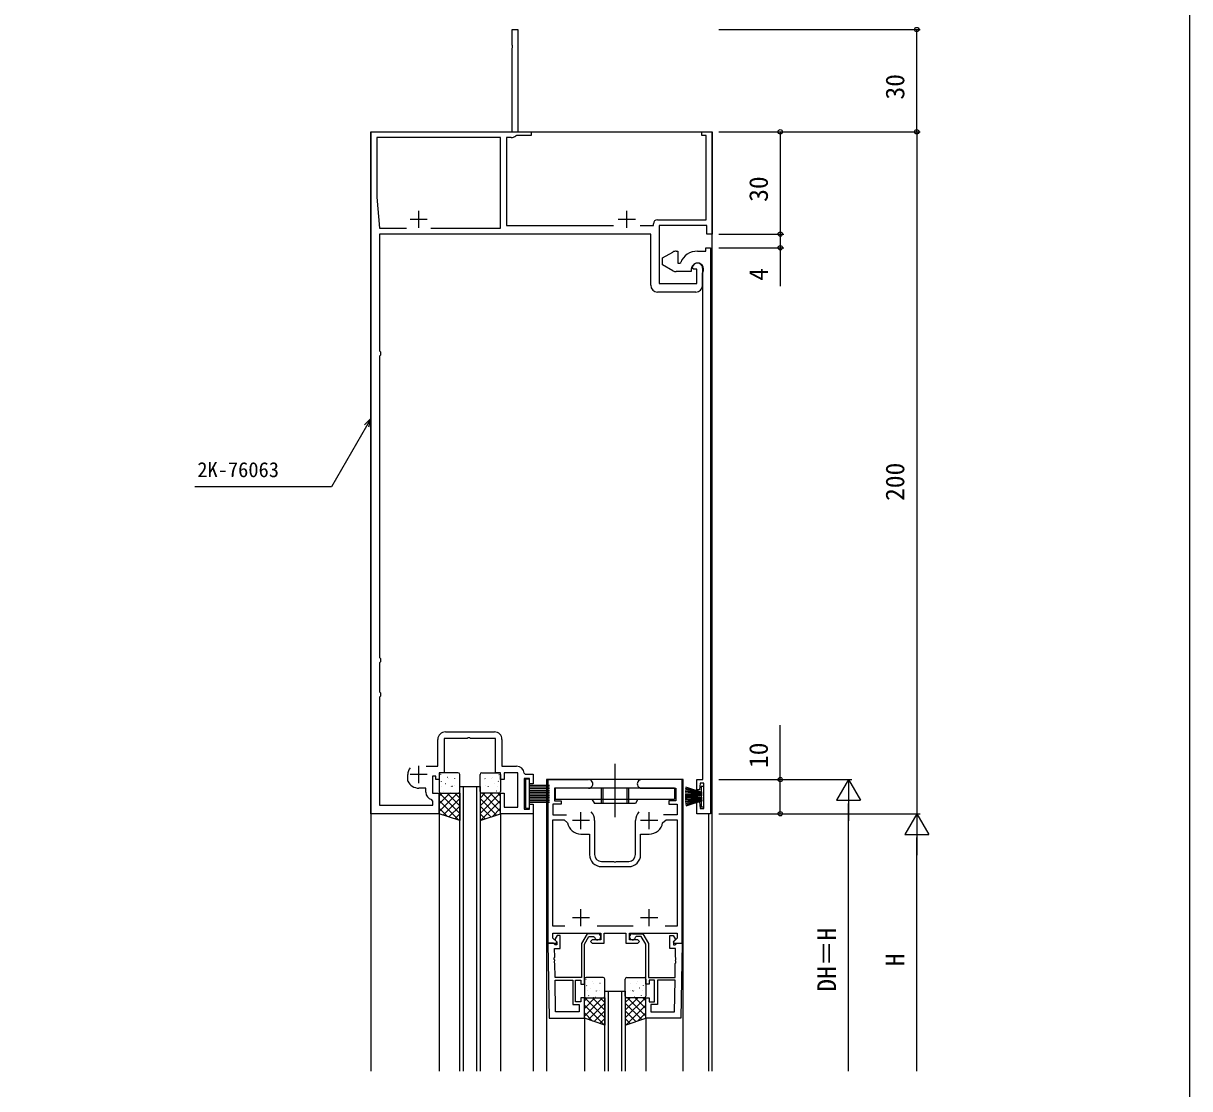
# Model space of a CAD drawing. Units: millimetres, scale not verified. Extents: x -437 to 438, y -681 to 679.
# Drawn here: x 96.4 to 438.3, y 71.1 to 383.6 of the extents above; entities that cross this region are included whole.
import ezdxf
from ezdxf.enums import TextEntityAlignment as Align

# ---------------------------------------------------------------- set-up
doc = ezdxf.new("R2010")
doc.units = ezdxf.units.MM
doc.header["$LTSCALE"] = 4
for name, color, linetype in [('0-2_YKK_11', 7, 'Continuous'), ('0-3_YKK_12', 2, 'Continuous'), ('0-4_YKK_13', 4, 'Continuous'), ('0-6_YKK_D', 6, 'Continuous'), ('0-7_YKK_ZWAK', 7, 'Continuous')]:
    doc.layers.add(name, color=color, linetype=linetype)
doc.styles.add('ＭＳ ゴシック', font='')
doc.styles.get('ＭＳ ゴシック').set_extended_font_data('MS Gothic')

msp = doc.modelspace()

# ---------------------------------------------------------------- linework, layer by layer
at = {"layer": '0-2_YKK_11'}
for p, q in [((212.3, 323.561), (212.3, 328.561)), ((273.3, 323.561), (273.3, 328.561)), ((214.8, 326.061), (209.8, 326.061)), ((275.8, 326.061), (270.8, 326.061)), ((295.5, 311.761), (295.5, 306.761)), ((293.5, 304.761), (282.3, 304.761)), ((220.1, 175.761), (234.5, 175.761)), ((212.3, 160.761), (212.3, 165.761)), ((214.8, 163.261), (209.8, 163.261)), ((250.149, 161.756), (262.099, 161.756)), ((259.849, 147.256), (259.849, 152.256)), ((279.849, 147.256), (279.849, 152.256)), ((262.349, 149.756), (257.349, 149.756)), ((263.849, 149.756), (263.849, 139.756)), ((275.849, 139.756), (275.849, 149.756)), ((282.349, 149.756), (277.349, 149.756)), ((265.849, 136.256), (273.849, 136.256)), ((259.849, 118.756), (259.849, 123.756)), ((279.849, 118.756), (279.849, 123.756)), ((262.349, 121.256), (257.349, 121.256)), ((282.349, 121.256), (277.349, 121.256)), ((275.132, 118.756), (264.566, 118.756))]:
    msp.add_line(p, q, dxfattribs=at)
for points in [[(198.3, 351.761), (239.7, 351.761), (239.7, 376.303), (239.82, 376.486), (239.82, 377.036), (239.7, 377.219), (239.7, 381.761), (241.3, 381.761), (241.3, 351.761), (245.3, 351.761), (245.3, 350.661), (240.949, 350.661), (240.747, 350.583)], [(243.193, 163.637), (243.492, 163.361), (245.8, 163.361), (245.8, 160.561), (244.8, 160.561), (244.8, 162.061), (243.2, 162.061), (243.2, 153.061), (244.8, 153.061), (244.8, 154.561), (245.8, 154.561), (245.8, 151.761), (236.3, 151.761), (236.3, 157.761), (237.3, 157.761), (237.3, 153.661), (241.3, 153.661), (241.3, 163.761), (237.3, 163.761), (237.3, 161.761), (236.3, 161.761), (236.3, 163.761), (234.8, 163.761), (234.8, 173.861), (227.458, 173.861), (227.275, 173.981), (226.725, 173.981), (226.542, 173.861), (219.8, 173.861), (219.8, 163.761), (218.3, 163.761), (218.3, 161.761), (217.3, 161.761), (217.3, 162.761), (216.3, 162.761), (216.3, 157.761), (218.3, 157.761), (218.3, 151.761), (198.3, 151.761), (198.3, 351.761)], [(215.872, 323.461), (236.3, 323.461), (236.3, 350.061), (200, 350.061), (200, 332.605), (200.8, 323.461), (208.728, 323.461)], [(239.4, 350.061), (238, 350.061), (238, 324.261), (269.412, 324.261)], [(282.3, 325.961), (296.6, 325.961), (296.6, 350.661), (295.3, 350.661), (295.3, 351.761), (298.3, 351.761), (298.3, 321.761), (296.8, 321.761), (296.8, 324.261), (282.8, 324.261), (282.8, 307.261), (293.8, 307.261), (293.8, 311.461), (292.8, 311.461), (292.5, 311.761)], [(280.3, 306.761), (280.3, 321.761), (200.8, 321.761), (200.8, 287.555), (201.063, 287.257), (201.063, 286.265), (200.8, 285.967), (200.8, 197.555), (201.063, 197.257), (201.063, 196.265), (200.8, 195.967), (200.8, 187.555), (201.063, 187.257), (201.063, 186.265), (200.8, 185.967), (200.8, 154.261), (216.4, 154.261), (216.4, 155.453), (216.03, 155.936)], [(277.188, 324.261), (281.1, 324.261), (281.1, 324.761)], [(286.799, 311.026), (283.799, 312.758), (283.799, 314.758), (286.799, 316.49)], [(287.799, 316.758), (288.299, 316.758), (288.299, 313.258), (288.808, 313.258), (289.086, 313.445)], [(297.799, 317.758), (297.799, 151.758), (293.799, 151.758), (293.799, 155.258), (294.599, 155.258), (294.799, 153.258), (295.869, 153.258), (295.869, 160.758), (294.799, 160.758), (294.599, 158.758), (293.799, 158.758), (293.799, 161.758), (295.599, 161.758), (295.599, 306.504), (295.559, 306.654), (295.554, 306.662), (295.544, 306.68), (295.539, 306.688), (295.499, 306.838), (295.499, 310.376), (295.542, 310.53)], [(293.999, 316.758), (296.499, 316.758), (296.499, 317.758), (297.799, 317.758)], [(292.199, 311.458), (292.199, 310.758), (287.799, 310.758)], [(214.524, 165.661), (217.9, 165.661), (217.9, 173.561)], [(236.7, 173.561), (236.7, 165.661), (241, 165.661)], [(209.128, 161.282), (209.1, 161.408), (209.1, 163.261)], [(250.149, 161.756), (250.149, 113.756), (252.625, 113.756), (252.785, 114.144), (251.649, 115.281), (251.649, 116.756), (265.649, 116.756), (265.649, 114.756), (263.149, 114.756), (262.649, 114.256), (263.149, 113.756), (266.649, 113.756), (266.649, 116.756), (273.049, 116.756), (273.049, 113.756), (276.549, 113.756), (277.049, 114.256), (276.549, 114.756), (274.049, 114.756), (274.049, 116.756), (288.049, 116.756), (288.049, 115.281), (286.913, 114.144), (287.073, 113.756), (289.549, 113.756), (289.549, 161.756), (277.599, 161.756)], [(214.4, 158.061), (214.4, 159.261), (212.3, 159.261)], [(262.099, 159.256), (252.049, 159.256), (252.049, 155.556), (254.049, 155.556), (254.049, 154.556), (251.649, 154.556), (251.649, 151.456), (255.641, 151.456)], [(277.599, 159.256), (287.649, 159.256), (287.649, 155.556), (285.649, 155.556), (285.649, 154.556), (288.049, 154.556), (288.049, 151.456), (284.057, 151.456)], [(255.132, 118.756), (251.649, 118.756), (251.649, 149.956), (254.913, 149.956), (255.901, 149.116)], [(283.798, 149.116), (284.785, 149.956), (288.049, 149.956), (288.049, 118.756), (284.566, 118.756)], [(259.849, 145.756), (262.349, 145.756), (262.349, 139.756)], [(277.349, 139.756), (277.349, 145.756), (279.849, 145.756)], [(265.849, 137.756), (269.391, 137.756), (269.574, 137.636), (270.124, 137.636), (270.307, 137.756), (273.849, 137.756)], [(264.749, 116.556), (261.687, 116.556), (260.049, 113.719), (260.049, 103.756), (252.254, 103.756), (252.183, 107.798), (252.06, 107.979), (252.051, 108.529), (252.167, 108.715), (252.166, 108.798), (252.043, 108.979), (252.033, 109.529), (252.15, 109.714), (252.106, 112.256), (253.749, 112.256), (253.749, 116.056), (252.849, 116.056), (252.249, 115.017), (252.249, 114.706), (252.749, 114.206), (252.749, 113.256), (252.279, 113.256), (252.079, 113.456), (251.779, 113.756), (250.149, 113.756)], [(274.949, 116.556), (278.011, 116.556), (279.649, 113.719), (279.649, 103.756), (287.444, 103.756), (287.515, 107.798), (287.638, 107.979), (287.648, 108.529), (287.531, 108.715), (287.532, 108.798), (287.655, 108.979), (287.665, 109.529), (287.548, 109.714), (287.593, 112.256), (285.949, 112.256), (285.949, 116.056), (286.849, 116.056), (287.449, 115.017), (287.449, 114.706), (286.949, 114.206), (286.949, 113.256), (287.419, 113.256), (287.619, 113.456), (287.919, 113.756), (289.549, 113.756)], [(250.149, 113.756), (250.533, 91.756), (260.849, 91.756), (260.849, 97.756), (259.849, 97.756), (259.849, 96.556), (258.249, 96.556), (258.249, 102.956), (259.849, 102.956), (259.849, 101.756), (260.849, 101.756), (260.849, 113.505), (262.149, 115.756), (263.566, 115.756), (263.862, 115.506)], [(289.549, 113.756), (289.165, 91.756), (278.849, 91.756), (278.849, 97.756), (279.849, 97.756), (279.849, 96.556), (281.449, 96.556), (281.449, 102.956), (279.849, 102.956), (279.849, 101.756), (278.849, 101.756), (278.849, 113.505), (277.549, 115.756), (276.132, 115.756), (275.836, 115.506)]]:
    msp.add_lwpolyline(points, dxfattribs=at)
for points in [[(252.43, 93.686), (252.268, 102.956), (257.449, 102.956), (257.449, 95.756), (259.349, 95.756), (259.349, 93.686)], [(287.268, 93.686), (287.43, 102.956), (282.249, 102.956), (282.249, 95.756), (280.349, 95.756), (280.349, 93.686)]]:
    msp.add_lwpolyline(points, close=True, dxfattribs=at)
for centre, radius, start, end in [((239.4, 352.061), 2, 269.99999, 312.3426), ((282.3, 324.761), 1.2, 90.00001, 179.99999), ((287.799, 314.758), 2, 89.99998, 120), ((293.999, 311.458), 5.3, 89.99999, 157.9757), ((293.999, 311.458), 1.8, 328.99728, 179.99999), ((294, 311.761), 1.5, 359.99999, 180.00001), ((287.799, 312.758), 2, 240, 270.00002), ((282.3, 306.761), 2, 180.00001, 269.99999), ((293.5, 306.761), 2, 270.00001, 359.99999), ((220.1, 173.561), 2.2, 90.00001, 179.99999), ((234.5, 173.561), 2.2, 0.00001, 89.99999), ((212.3, 163.261), 3.2, 141.63348, 179.99999), ((241, 163.461), 2.2, 4.58856, 90.00001), ((212.3, 162.761), 3.5, 205.00785, 270), ((262.099, 160.506), 1.25, 269.99999, 90.00001), ((277.599, 160.506), 1.25, 89.99999, 270.00001), ((216.6, 158.061), 2.2, 180.00001, 254.97389), ((259.849, 149.756), 4, 359.99998, 40.4398), ((279.849, 149.756), 4, 139.5602, 180.00002), ((259.849, 149.756), 4, 189.20689, 270.00001), ((279.849, 149.756), 4, 269.99999, 350.79311), ((265.849, 139.756), 3.5, 180.00001, 269.99999), ((265.849, 139.756), 2, 180.00001, 269.99999), ((273.849, 139.756), 2, 270.00001, 359.99999), ((273.849, 139.756), 3.5, 270.00001, 359.99999), ((264.749, 115.656), 0.9, 189.59406, 90), ((274.949, 115.656), 0.9, 90, 350.40594)]:
    msp.add_arc(centre, radius, start, end, dxfattribs=at)
at = {"layer": '0-3_YKK_12'}
for p, q in [((198.3, 351.761), (198.3, 76.259)), ((198.3, 351.761), (298.3, 351.761)), ((298.3, 76.259), (298.3, 351.761)), ((249.8, 161.756), (249.8, 76.259)), ((289.8, 161.756), (249.8, 161.756)), ((289.8, 76.259), (289.8, 161.756)), ((225.3, 159.763), (225.3, 76.259)), ((229.3, 76.259), (229.3, 159.763)), ((218.3, 151.761), (218.3, 76.259)), ((236.3, 151.761), (236.3, 76.259)), ((245.8, 152.061), (245.8, 76.259)), ((297.3, 76.259), (297.3, 151.758)), ((266.849, 99.758), (272.849, 99.758)), ((266.849, 76.259), (266.849, 99.758)), ((267.849, 99.758), (267.849, 76.259)), ((271.849, 76.259), (271.849, 99.758)), ((272.849, 99.758), (272.849, 76.259)), ((260.849, 91.956), (260.849, 76.259)), ((278.849, 91.956), (278.849, 76.259))]:
    msp.add_line(p, q, dxfattribs=at)
msp.add_lwpolyline([(224.3, 76.259), (224.3, 159.763), (230.3, 159.763), (230.3, 76.259)], dxfattribs=at)
at = {"layer": '0-4_YKK_13'}
for p, q in [((269.797, 166.37), (269.797, 150.79)), ((218.3, 163.261), (218.3, 158.261)), ((218.744, 163.197), (218.788, 163.221)), ((223.8, 163.761), (218.8, 163.761)), ((218.936, 161.253), (218.983, 161.341)), ((220.769, 162.463), (220.813, 162.487)), ((221.083, 162.043), (221.089, 162.051)), ((222.845, 162.031), (222.889, 162.055)), ((224.3, 158.261), (224.3, 163.261)), ((230.3, 158.261), (230.3, 163.261)), ((230.8, 163.761), (235.8, 163.761)), ((231.755, 162.031), (231.711, 162.055)), ((233.517, 162.043), (233.511, 162.051)), ((233.831, 162.463), (233.787, 162.487)), ((235.664, 161.253), (235.617, 161.341)), ((235.856, 163.197), (235.812, 163.221)), ((236.3, 163.261), (236.3, 158.261)), ((218.3, 156.917), (219.144, 157.761)), ((218.3, 154.672), (221.389, 157.761)), ((218.3, 152.427), (223.634, 157.761)), ((224.3, 151.859), (218.398, 157.761)), ((218.8, 157.761), (223.8, 157.761)), ((219.108, 159.839), (219.115, 159.846)), ((219.535, 158.382), (219.578, 158.406)), ((220.178, 160.573), (220.222, 160.597)), ((224.3, 154.104), (220.643, 157.761)), ((220.927, 157.856), (220.934, 157.863)), ((221.611, 157.949), (221.655, 157.973)), ((221.826, 159.728), (221.872, 159.817)), ((222.202, 159.839), (222.246, 159.863)), ((222.869, 160.024), (222.875, 160.031)), ((224.3, 156.349), (222.888, 157.761)), ((224.279, 159.407), (224.3, 159.418)), ((230.321, 159.407), (230.3, 159.418)), ((230.3, 156.349), (231.712, 157.761)), ((230.3, 154.104), (233.957, 157.761)), ((230.3, 151.859), (236.202, 157.761)), ((235.8, 157.761), (230.8, 157.761)), ((236.3, 152.427), (230.966, 157.761)), ((231.731, 160.024), (231.725, 160.031)), ((232.398, 159.839), (232.354, 159.863)), ((232.774, 159.728), (232.728, 159.817)), ((232.989, 157.949), (232.945, 157.973)), ((236.3, 154.672), (233.211, 157.761)), ((233.673, 157.856), (233.666, 157.863)), ((234.422, 160.573), (234.378, 160.597)), ((235.065, 158.382), (235.022, 158.406)), ((236.3, 156.917), (235.456, 157.761)), ((235.492, 159.839), (235.485, 159.846)), ((244.8, 160.108), (250.6, 160.108)), ((244.8, 159.608), (250.6, 159.608)), ((244.8, 159.108), (250.6, 159.108)), ((244.8, 158.608), (250.6, 158.608)), ((244.8, 158.108), (250.6, 158.108)), ((244.8, 157.608), (250.6, 157.608)), ((287.297, 159.256), (252.297, 159.256)), ((252.297, 159.256), (252.297, 156.056)), ((265.797, 159.256), (265.797, 154.756)), ((266.297, 159.256), (266.297, 154.756)), ((273.297, 159.256), (273.297, 154.756)), ((273.797, 159.256), (273.797, 154.756)), ((287.297, 159.256), (287.297, 156.056)), ((290.369, 157.408), (295.369, 157.408)), ((295.369, 157.508), (290.376, 157.769)), ((295.369, 157.308), (290.376, 157.046)), ((295.369, 157.608), (290.396, 158.13)), ((295.369, 157.708), (290.431, 158.49)), ((295.369, 157.808), (290.478, 158.847)), ((295.369, 157.908), (290.539, 159.202)), ((295.369, 158.008), (290.614, 159.553)), ((224.08, 149.835), (218.3, 155.614)), ((219.485, 151.366), (224.3, 156.182)), ((221.168, 150.805), (224.3, 153.937)), ((235.115, 151.366), (230.3, 156.182)), ((233.432, 150.805), (230.3, 153.937)), ((230.52, 149.835), (236.3, 155.614)), ((244.8, 157.108), (250.6, 157.108)), ((244.8, 156.608), (250.6, 156.608)), ((244.8, 156.108), (250.6, 156.108)), ((244.8, 155.608), (250.6, 155.608)), ((244.8, 155.108), (250.6, 155.108)), ((252.297, 156.056), (287.297, 156.056)), ((263.047, 156.056), (263.797, 154.756)), ((275.797, 154.756), (263.797, 154.756)), ((276.548, 156.056), (275.797, 154.756)), ((290.369, 156.108), (295.369, 156.108)), ((295.369, 156.208), (290.376, 156.469)), ((295.369, 156.008), (290.376, 155.746)), ((295.369, 157.208), (290.396, 156.685)), ((295.369, 156.308), (290.396, 156.83)), ((295.369, 155.908), (290.396, 155.385)), ((295.369, 156.408), (290.431, 157.19)), ((295.369, 157.108), (290.431, 156.325)), ((295.369, 155.808), (290.431, 155.025)), ((295.369, 155.708), (290.478, 154.668)), ((295.369, 155.608), (290.539, 154.314)), ((295.369, 155.508), (290.614, 153.963)), ((295.069, 157.06), (295.069, 156.455)), ((295.069, 155.41), (295.069, 153.758)), ((220.712, 150.957), (218.3, 153.369)), ((222.852, 150.244), (224.3, 151.692)), ((231.748, 150.244), (230.3, 151.692)), ((233.888, 150.957), (236.3, 153.369)), ((260.849, 103.256), (260.849, 98.256)), ((261.293, 103.193), (261.337, 103.217)), ((266.349, 103.756), (261.349, 103.756)), ((266.849, 98.256), (266.849, 103.256)), ((272.849, 98.256), (272.849, 103.256)), ((273.349, 103.756), (278.349, 103.756)), ((278.405, 103.193), (278.361, 103.217)), ((278.849, 103.256), (278.849, 98.256)), ((261.485, 101.248), (261.532, 101.336)), ((261.657, 99.834), (261.664, 99.841)), ((262.727, 100.569), (262.771, 100.593)), ((263.318, 102.458), (263.362, 102.482)), ((263.632, 102.039), (263.639, 102.046)), ((264.375, 99.723), (264.421, 99.812)), ((264.752, 99.834), (264.795, 99.858)), ((265.395, 102.026), (265.438, 102.05)), ((265.418, 100.019), (265.424, 100.026)), ((266.828, 99.402), (266.849, 99.414)), ((272.87, 99.402), (272.849, 99.414)), ((274.304, 102.026), (274.26, 102.05)), ((274.28, 100.019), (274.274, 100.026)), ((274.947, 99.834), (274.903, 99.858)), ((275.323, 99.723), (275.277, 99.812)), ((276.066, 102.039), (276.06, 102.046)), ((276.38, 102.458), (276.336, 102.482)), ((276.971, 100.569), (276.928, 100.593)), ((278.041, 99.834), (278.035, 99.841)), ((278.213, 101.248), (278.166, 101.336)), ((260.849, 96.912), (261.693, 97.756)), ((260.849, 94.667), (263.938, 97.756)), ((260.849, 92.422), (266.183, 97.756)), ((266.849, 91.855), (260.947, 97.756)), ((261.349, 97.756), (266.349, 97.756)), ((262.034, 91.361), (266.849, 96.177)), ((262.084, 98.377), (262.128, 98.401)), ((266.849, 94.1), (263.192, 97.756)), ((263.476, 97.851), (263.483, 97.859)), ((264.16, 97.945), (264.204, 97.969)), ((266.849, 96.345), (265.437, 97.756)), ((272.849, 96.345), (274.261, 97.756)), ((272.849, 94.1), (276.506, 97.756)), ((272.849, 91.855), (278.751, 97.756)), ((277.664, 91.361), (272.849, 96.177)), ((278.349, 97.756), (273.349, 97.756)), ((278.849, 92.422), (273.515, 97.756)), ((275.538, 97.945), (275.494, 97.969)), ((278.849, 94.667), (275.76, 97.756)), ((276.222, 97.851), (276.215, 97.859)), ((277.614, 98.377), (277.571, 98.401)), ((278.849, 96.912), (278.005, 97.756)), ((266.629, 89.83), (260.849, 95.609)), ((263.261, 90.952), (260.849, 93.364)), ((263.717, 90.8), (266.849, 93.932)), ((275.981, 90.8), (272.849, 93.932)), ((273.069, 89.83), (278.849, 95.609)), ((276.437, 90.952), (278.849, 93.364)), ((265.401, 90.239), (266.849, 91.687)), ((274.297, 90.239), (272.849, 91.687))]:
    msp.add_line(p, q, dxfattribs=at)
for points in [[(243.6, 161.858), (243.6, 153.358), (244.8, 153.358), (244.8, 161.858)], [(224.3, 149.761), (218.3, 151.761), (218.3, 157.761), (224.3, 157.761)], [(230.3, 149.761), (236.3, 151.761), (236.3, 157.761), (230.3, 157.761)], [(266.849, 89.756), (260.849, 91.756), (260.849, 97.756), (266.849, 97.756)], [(272.849, 89.756), (278.849, 91.756), (278.849, 97.756), (272.849, 97.756)]]:
    msp.add_lwpolyline(points, close=True, dxfattribs=at)
for points in [[(295.869, 159.758), (295.069, 159.758), (295.069, 158.105)], [(295.069, 153.758), (295.869, 153.758), (295.869, 159.758)]]:
    msp.add_lwpolyline(points, dxfattribs=at)
for centre, start, end in [((218.8, 163.261), 90, 180), ((223.8, 163.261), 0, 90), ((230.8, 163.261), 90, 180), ((235.8, 163.261), 0, 90), ((218.8, 158.261), 180, 270), ((223.8, 158.261), 270, 0), ((230.8, 158.261), 180, 270), ((235.8, 158.261), 270, 0), ((261.349, 103.256), 90, 180), ((266.349, 103.256), 0, 90), ((273.349, 103.256), 90, 180), ((278.349, 103.256), 0, 90), ((261.349, 98.256), 180, 270), ((266.349, 98.256), 270, 0), ((273.349, 98.256), 180, 270), ((278.349, 98.256), 270, 0)]:
    msp.add_arc(centre, 0.5, start, end, dxfattribs=at)
at = {"layer": '0-6_YKK_D'}
for p, q in [((300.301, 381.761), (359.3, 381.761)), ((358.3, 351.758), (358.3, 381.761)), ((300.3, 351.758), (319.3, 351.758)), ((300.301, 351.758), (359.3, 351.758)), ((300.301, 351.758), (359.3, 351.758)), ((318.3, 351.758), (318.3, 321.761)), ((358.3, 351.758), (358.3, 151.758)), ((300.3, 321.761), (319.3, 321.761)), ((300.3, 321.761), (319.3, 321.761)), ((300.3, 317.758), (319.3, 317.758)), ((300.3, 161.758), (319.3, 161.758)), ((300.3, 161.758), (339.3, 161.758)), ((338.3, 161.758), (334.8, 155.695)), ((338.3, 161.758), (341.8, 155.695)), ((338.3, 161.758), (338.3, 149.633)), ((334.8, 155.695), (341.8, 155.695)), ((338.3, 76.259), (338.3, 154.758)), ((300.3, 151.758), (319.3, 151.758)), ((300.3, 151.758), (359.3, 151.758)), ((300.3, 151.758), (359.3, 151.758)), ((358.3, 151.758), (354.8, 145.695)), ((358.3, 151.758), (361.8, 145.695)), ((358.3, 151.758), (358.3, 139.633)), ((354.8, 145.695), (361.8, 145.695)), ((358.3, 76.259), (358.3, 144.758))]:
    msp.add_line(p, q, dxfattribs=at)
for points in [[(318.3, 321.761), (318.3, 317.758), (318.3, 306.478)], [(198.3, 267.655), (197.025, 265.447), (186.753, 247.655), (146.674, 247.655)], [(196.433, 265.788), (198.3, 267.655), (197.617, 265.105)], [(318.3, 151.758), (318.3, 161.758), (318.3, 177.683)]]:
    msp.add_lwpolyline(points, dxfattribs=at)
for centre in [(358.3, 381.761), (318.3, 351.758), (358.3, 351.758), (358.3, 351.758), (318.3, 321.761), (318.3, 321.761), (318.3, 317.758), (318.3, 161.758), (318.3, 151.758)]:
    msp.add_circle(centre, 0.637, dxfattribs=at)
at = {"layer": '0-7_YKK_ZWAK'}
msp.add_lwpolyline([(-436.7, -681.2), (438.3, -681.2), (438.3, 643.8)], dxfattribs=at)

# ---------------------------------------------------------------- texts
at = {"layer": '0-6_YKK_D', "style": 'ＭＳ ゴシック'}
for s, p in [('30', (356.3, 361.22)), ('30', (316.3, 331.22)), ('4', (316.3, 308.094)), ('200', (356.3, 243.491)), ('10', (316.3, 165.157)), ('DH＝H', (336.3, 99.549)), ('H', (356.3, 107.014))]:
    msp.add_text(s, height=5.499, rotation=90, dxfattribs=at).set_placement(p, align=Align.BOTTOM_LEFT)
msp.add_text('2K-76063', height=4.399, dxfattribs=at).set_placement((147.385, 249.155), align=Align.BOTTOM_LEFT)

doc.saveas('drawing.dxf')
